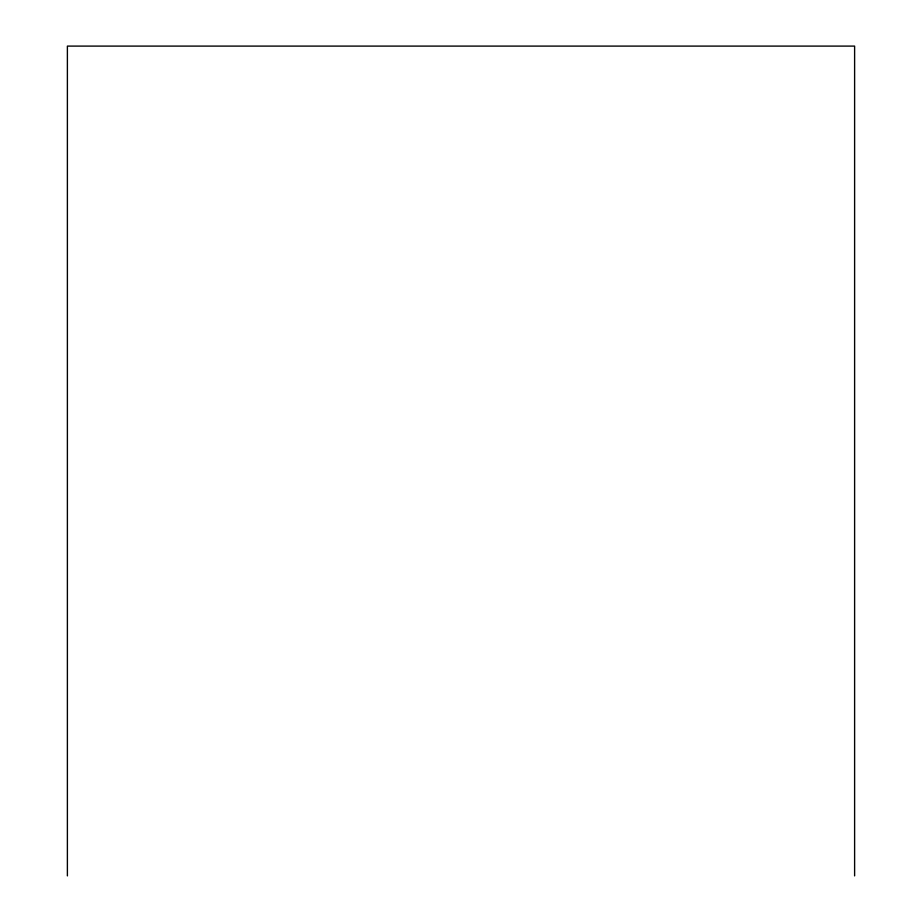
<?xml version="1.0" encoding="UTF-8"?>
<svg xmlns="http://www.w3.org/2000/svg" width="922" height="922" viewBox="0 0 922 922"><rect width="100%" height="100%" fill="white"/><g stroke="black" fill="none" stroke-linecap="round" stroke-linejoin="round"><path stroke-width="1.38" d="M854.613 875.9L854.613 46.1L67.387 46.1L67.387 875.9"/></g></svg>
